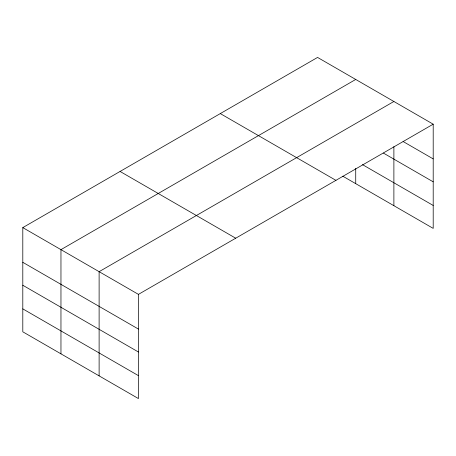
<?xml version="1.0" encoding="UTF-8"?>
<svg xmlns="http://www.w3.org/2000/svg" width="456" height="456" viewBox="0 0 456 456"><rect width="100%" height="100%" fill="white"/><g stroke="black" fill="none" stroke-linecap="round" stroke-linejoin="round"><path stroke-width="0.68" d="M22.8 227.612L138.436 294.371L138.436 398.572L22.8 331.814L22.8 227.612L317.564 57.427L433.2 124.186L433.2 228.388L342.798 176.198M355.726 79.458L60.961 249.643L60.961 353.845M393.887 101.489L99.117 271.673L99.117 375.875M138.436 294.371L433.2 124.186M403.098 141.52L433.2 158.899M383.422 153.091L433.2 181.83M362.497 164.639L433.2 205.456M220.294 113.59L335.929 180.348M120.07 171.45L235.706 238.209M22.8 262.32L138.436 329.084M22.8 285.251L138.436 352.015M22.8 308.877L138.436 375.641M393.887 146.627L393.887 205.69M355.726 168.372L355.726 183.66"/></g></svg>
